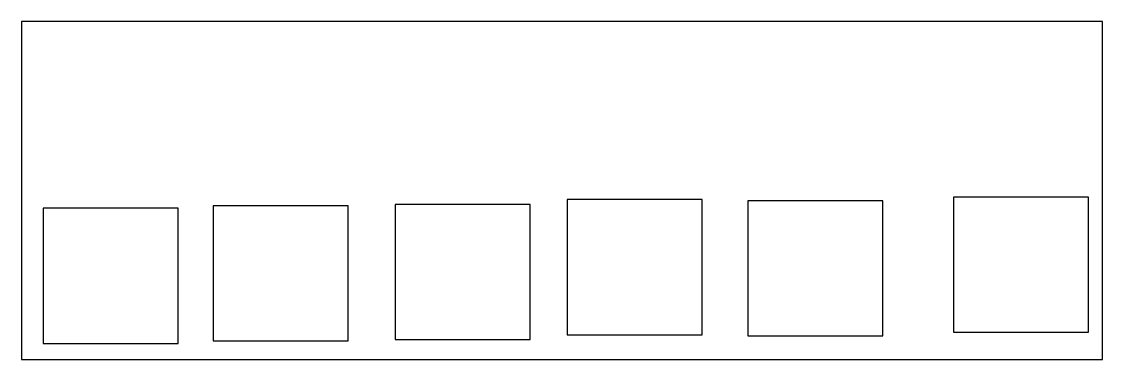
# Model space of a CAD drawing. Header units: millimetres. Extents: x 0 to 8000, y 0 to 2500.
import ezdxf

# ---------------------------------------------------------------- set-up
doc = ezdxf.new("R2010")
doc.units = ezdxf.units.MM

msp = doc.modelspace()

# ---------------------------------------------------------------- linework, layer by layer
at = {"color": 1}
for points in [[(8000, 2500), (0, 2500)], [(0, 2500), (0, 0)], [(8000, 0), (8000, 2500)], [(0, 0), (8000, 0)]]:
    msp.add_lwpolyline(points, dxfattribs=at)
for points in [[(7897, 1200.3), (6897, 1200.3)], [(6897, 1200.3), (6897, 200.3)], [(7897, 200.3), (7897, 1200.3)], [(2417.8, 1136.4), (1417.8, 1136.4)], [(1417.8, 1136.4), (1417.8, 136.4)], [(2417.8, 136.4), (2417.8, 1136.4)], [(3764, 1146.7), (2764, 1146.7)], [(2764, 1146.7), (2764, 146.7)], [(3764, 146.7), (3764, 1146.7)], [(5037.8, 1182.9), (4037.8, 1182.9)], [(4037.8, 1182.9), (4037.8, 182.9)], [(5037.8, 182.9), (5037.8, 1182.9)], [(6375.4, 1173.8), (5375.4, 1173.8)], [(5375.4, 1173.8), (5375.4, 173.8)], [(6375.4, 173.8), (6375.4, 1173.8)], [(1159.3, 1118.5), (159.3, 1118.5)], [(159.3, 1118.5), (159.3, 118.5)], [(1159.3, 118.5), (1159.3, 1118.5)], [(4037.8, 182.9), (5037.8, 182.9)], [(5375.4, 173.8), (6375.4, 173.8)], [(6897, 200.3), (7897, 200.3)], [(159.3, 118.5), (1159.3, 118.5)], [(1417.8, 136.4), (2417.8, 136.4)], [(2764, 146.7), (3764, 146.7)]]:
    msp.add_lwpolyline(points)

doc.saveas('drawing.dxf')
